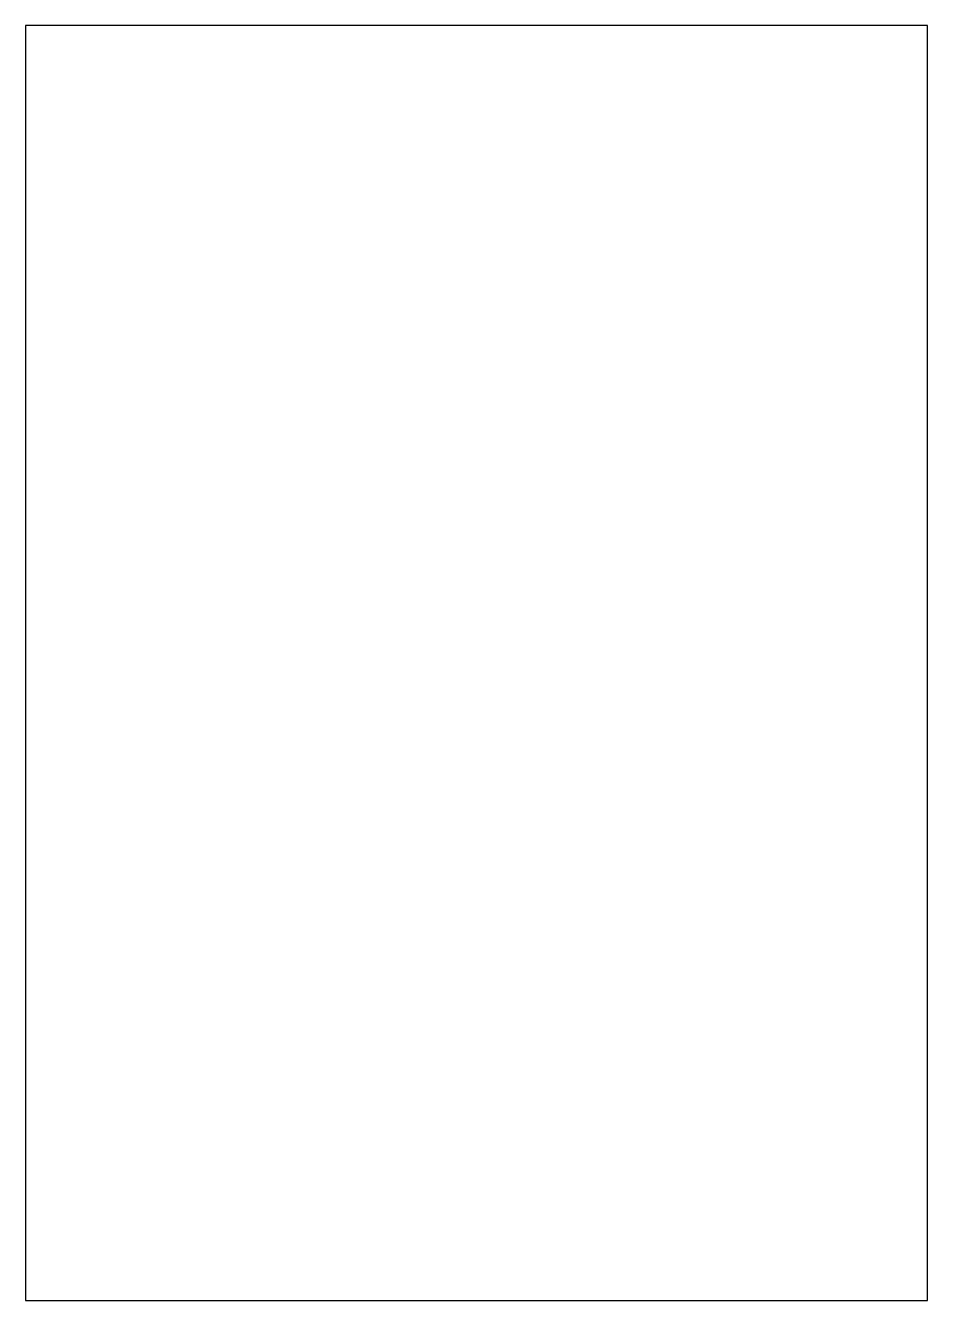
# Model space of a CAD drawing. Header units: millimetres. Extents: x 0 to 420, y 0 to 594.
import ezdxf

# ---------------------------------------------------------------- set-up
doc = ezdxf.new("R2010")
doc.units = ezdxf.units.MM
doc.layers.add('SHEET', color=7, linetype='CONTINUOUS')

msp = doc.modelspace()

# ---------------------------------------------------------------- linework, layer by layer
at = {"layer": 'SHEET'}
for p, q in [((420, 594), (0, 594)), ((0, 594), (0, 0)), ((420, 0), (420, 594)), ((0, 0), (420, 0))]:
    msp.add_line(p, q, dxfattribs=at)

doc.saveas('drawing.dxf')
